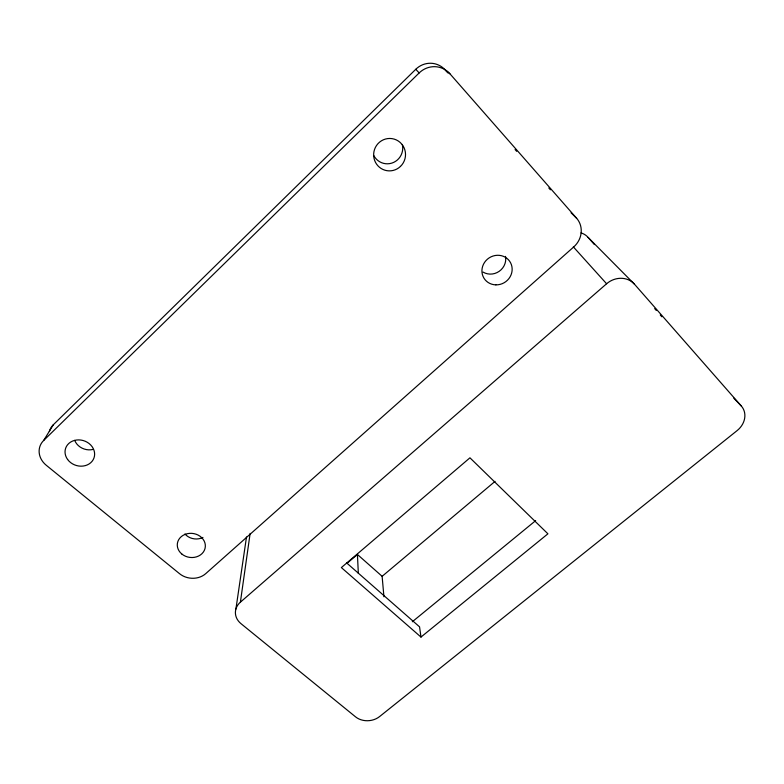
<?xml version="1.0" encoding="UTF-8"?>
<svg xmlns="http://www.w3.org/2000/svg" width="784" height="784" viewBox="0 0 784 784"><rect width="100%" height="100%" fill="white"/><g stroke="black" fill="none" stroke-linecap="round" stroke-linejoin="round"><path stroke-width="1.18" d="M581.032 232.917A17.356 15.974 -41.1 0 1 588.088 237.395L634.472 284.2L741.38 406.083A19.453 16.464 -31.7 0 1 737.136 430.583L379.574 716.586A17.081 13.847 -5 0 1 355.564 716.86L240.992 623.662A18.042 15.18 2.1 0 1 240.394 602.171L250.135 533.375M235.906 609.05L246.499 537.001M43.688 440.451L53.292 424.801L415.775 69.286A21.825 20.815 -77.9 0 1 445.39 70.139L449.947 73.823L576.671 218.305A21.031 19.492 -43 0 1 573.8 246.872L205.712 573.653A18.62 15.866 7 0 1 179.585 573.721L46.285 465.284A20.08 17.228 18.8 0 1 43.688 440.451L419.166 72.941A22.648 21.609 -76.7 0 1 449.947 73.823M240.394 602.171L606.6 283.759A20.462 18.424 -37.1 0 1 634.472 284.2M347.292 563.108L357.416 554.464L382.122 576.318L383.935 596.781M382.122 576.318L495.047 481.386M412.325 621.751L535.639 520.645M420.979 637.069L547.918 533.816L469.949 457.817L341.363 567.577L420.979 637.069L419.558 626.857L346.636 562.912M571.075 212.827L576.671 218.305M733.804 398.174L741.38 406.083M415.775 69.286L419.166 72.941M573.32 246.852L606.6 283.759M445.39 70.139L447.811 72.892M515.088 149.548L516.676 151.351M548.81 187.974L550.407 189.787M654.689 308.612L656.277 310.425M660.255 314.952L661.843 316.765M588.088 237.395L594.429 244.598M357.416 554.464L358.347 573.427M505.494 256.388A14.847 14.063 -35.5 0 1 499.212 271.313A14.847 14.063 -35.5 0 1 483.052 272.087M402.339 144.501A15.66 15.347 -79.8 0 1 373.87 155.693M49.372 431.416A19.394 16.758 19.3 0 1 53.292 424.801M92.924 449.448A14.475 12.583 18.4 0 1 74.705 440.373M202.948 537.422A13.612 11.77 7.9 0 1 184.946 533.992M495.89 284.866A15.386 14.514 -34.2 0 0 510.668 262.954A15.386 14.514 -34.2 0 0 484.561 262.395A15.386 14.514 -34.2 0 0 495.89 284.866M400.477 166.414A16.229 15.925 -76.9 0 0 394.234 139.121A16.229 15.925 -76.9 0 0 374.056 158.456A16.229 15.925 -76.9 0 0 400.477 166.414M67.61 459.493A14.984 12.936 17.9 0 0 93.178 459.718A14.984 12.936 17.9 0 0 78.704 439.893A14.984 12.936 17.9 0 0 67.61 459.493M181.751 553.955A14.063 12.064 7.5 0 0 204.996 548.604A14.063 12.064 7.5 0 0 187.19 533.728A14.063 12.064 7.5 0 0 181.751 553.955"/></g></svg>
